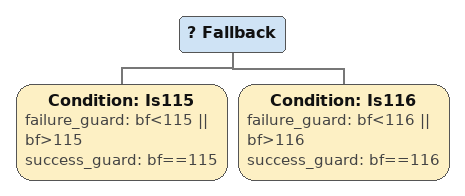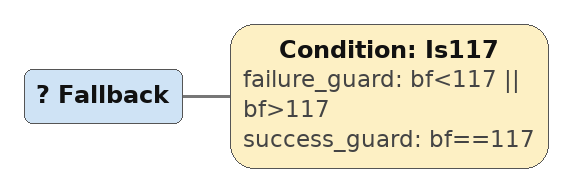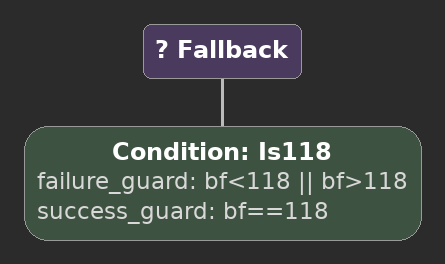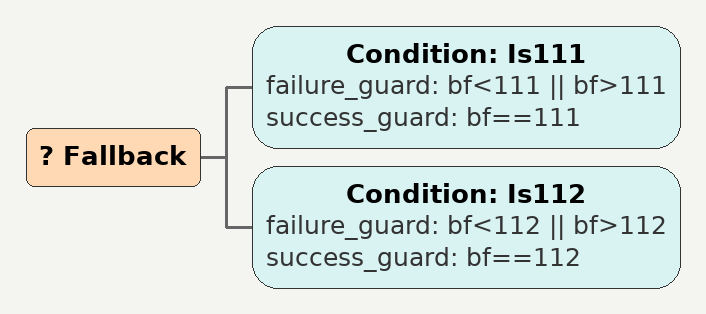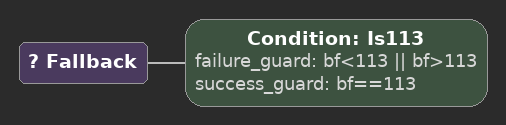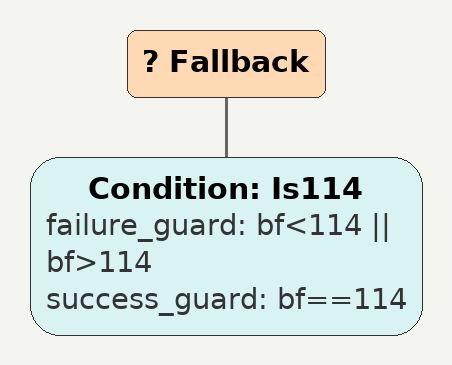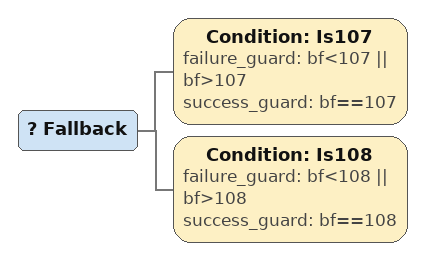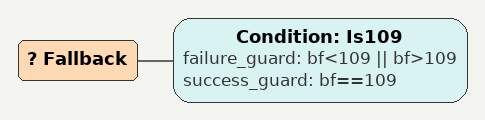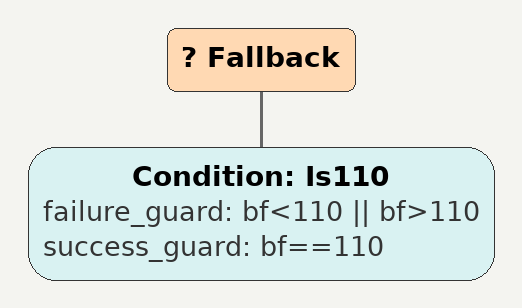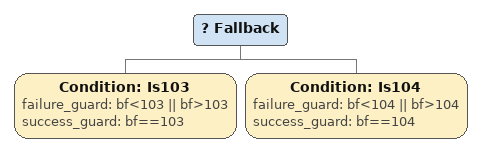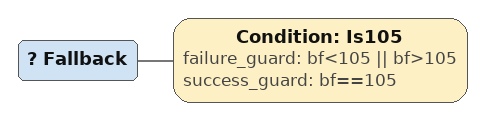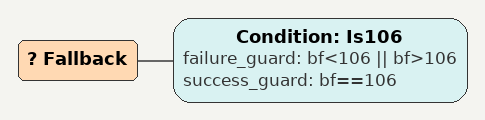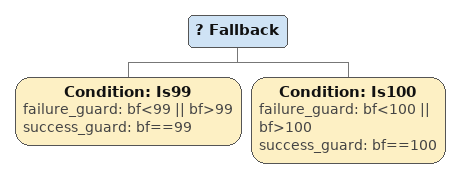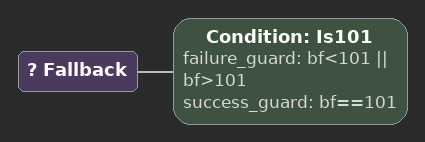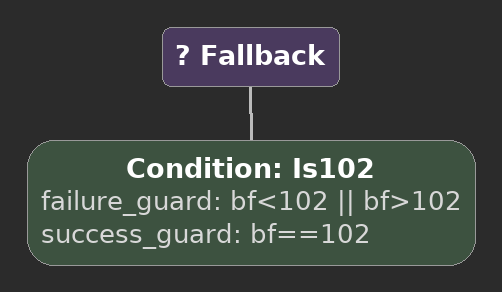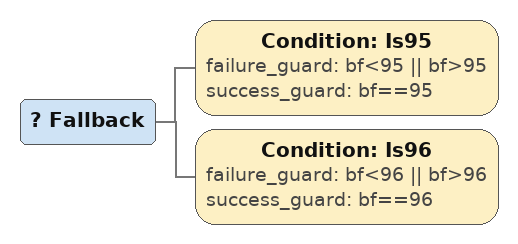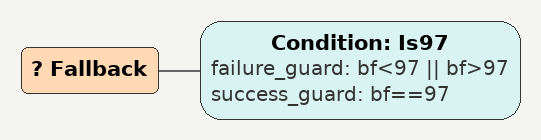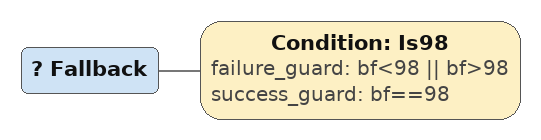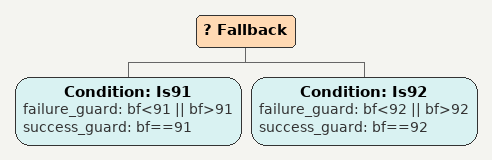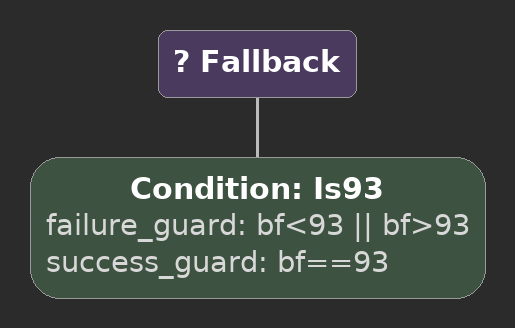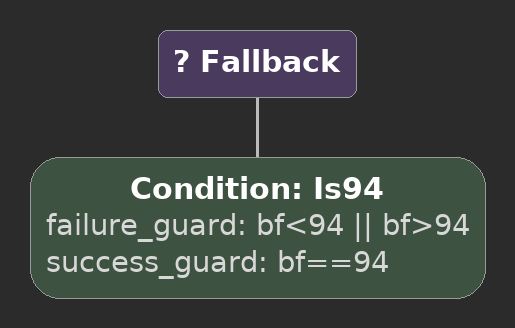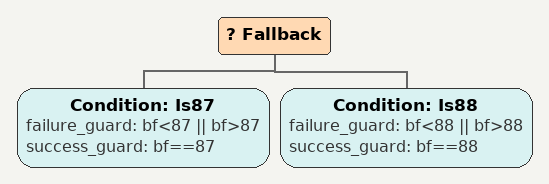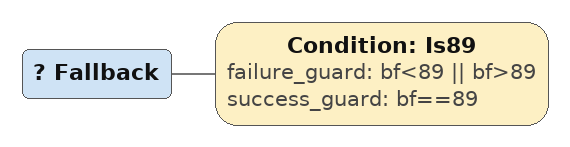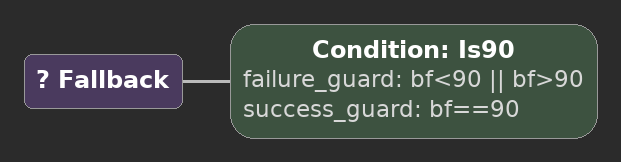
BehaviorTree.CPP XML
<Fallback>
    <Condition ID="Is115" failure_guard="bf&lt;115 || bf>115" success_guard="bf==115"/>
    <Condition ID="Is116" failure_guard="bf&lt;116 || bf>116" success_guard="bf==116"/>
        sequence114
        sequence
        children {
        } end_children
    } end_composite
</Fallback>

<Fallback>
    <Condition ID="Is117" failure_guard="bf&lt;117 || bf>117" success_guard="bf==117"/>
        sequence114
        sequence
        children {
        } end_children
    } end_composite
</Fallback>

<Fallback>
    <Condition ID="Is118" failure_guard="bf&lt;118 || bf>118" success_guard="bf==118"/>
        sequence114
        sequence
        children {
        } end_children
    } end_composite
</Fallback>

<Fallback>
    <Condition ID="Is111" failure_guard="bf&lt;111 || bf>111" success_guard="bf==111"/>
    <Condition ID="Is112" failure_guard="bf&lt;112 || bf>112" success_guard="bf==112"/>
        sequence110
        sequence
        children {
        } end_children
    } end_composite
</Fallback>

<Fallback>
    <Condition ID="Is113" failure_guard="bf&lt;113 || bf>113" success_guard="bf==113"/>
        sequence110
        sequence
        children {
        } end_children
    } end_composite
</Fallback>

<Fallback>
    <Condition ID="Is114" failure_guard="bf&lt;114 || bf>114" success_guard="bf==114"/>
        sequence110
        sequence
        children {
        } end_children
    } end_composite
</Fallback>

<Fallback>
    <Condition ID="Is107" failure_guard="bf&lt;107 || bf>107" success_guard="bf==107"/>
    <Condition ID="Is108" failure_guard="bf&lt;108 || bf>108" success_guard="bf==108"/>
        sequence106
        sequence
        children {
        } end_children
    } end_composite
</Fallback>

<Fallback>
    <Condition ID="Is109" failure_guard="bf&lt;109 || bf>109" success_guard="bf==109"/>
        sequence106
        sequence
        children {
        } end_children
    } end_composite
</Fallback>

<Fallback>
    <Condition ID="Is110" failure_guard="bf&lt;110 || bf>110" success_guard="bf==110"/>
        sequence106
        sequence
        children {
        } end_children
    } end_composite
</Fallback>

<Fallback>
    <Condition ID="Is103" failure_guard="bf&lt;103 || bf>103" success_guard="bf==103"/>
    <Condition ID="Is104" failure_guard="bf&lt;104 || bf>104" success_guard="bf==104"/>
        sequence102
        sequence
        children {
        } end_children
    } end_composite
</Fallback>

<Fallback>
    <Condition ID="Is105" failure_guard="bf&lt;105 || bf>105" success_guard="bf==105"/>
        sequence102
        sequence
        children {
        } end_children
    } end_composite
</Fallback>

<Fallback>
    <Condition ID="Is106" failure_guard="bf&lt;106 || bf>106" success_guard="bf==106"/>
        sequence102
        sequence
        children {
        } end_children
    } end_composite
</Fallback>

<Fallback>
    <Condition ID="Is99" failure_guard="bf&lt;99 || bf>99" success_guard="bf==99"/>
    <Condition ID="Is100" failure_guard="bf&lt;100 || bf>100" success_guard="bf==100"/>
        sequence98
        sequence
        children {
        } end_children
    } end_composite
</Fallback>

<Fallback>
    <Condition ID="Is101" failure_guard="bf&lt;101 || bf>101" success_guard="bf==101"/>
        sequence98
        sequence
        children {
        } end_children
    } end_composite
</Fallback>

<Fallback>
    <Condition ID="Is102" failure_guard="bf&lt;102 || bf>102" success_guard="bf==102"/>
        sequence98
        sequence
        children {
        } end_children
    } end_composite
</Fallback>

<Fallback>
    <Condition ID="Is95" failure_guard="bf&lt;95 || bf>95" success_guard="bf==95"/>
    <Condition ID="Is96" failure_guard="bf&lt;96 || bf>96" success_guard="bf==96"/>
        sequence94
        sequence
        children {
        } end_children
    } end_composite
</Fallback>

<Fallback>
    <Condition ID="Is97" failure_guard="bf&lt;97 || bf>97" success_guard="bf==97"/>
        sequence94
        sequence
        children {
        } end_children
    } end_composite
</Fallback>

<Fallback>
    <Condition ID="Is98" failure_guard="bf&lt;98 || bf>98" success_guard="bf==98"/>
        sequence94
        sequence
        children {
        } end_children
    } end_composite
</Fallback>

<Fallback>
    <Condition ID="Is91" failure_guard="bf&lt;91 || bf>91" success_guard="bf==91"/>
    <Condition ID="Is92" failure_guard="bf&lt;92 || bf>92" success_guard="bf==92"/>
        sequence90
        sequence
        children {
        } end_children
    } end_composite
</Fallback>

<Fallback>
    <Condition ID="Is93" failure_guard="bf&lt;93 || bf>93" success_guard="bf==93"/>
        sequence90
        sequence
        children {
        } end_children
    } end_composite
</Fallback>

<Fallback>
    <Condition ID="Is94" failure_guard="bf&lt;94 || bf>94" success_guard="bf==94"/>
        sequence90
        sequence
        children {
        } end_children
    } end_composite
</Fallback>

<Fallback>
    <Condition ID="Is87" failure_guard="bf&lt;87 || bf>87" success_guard="bf==87"/>
    <Condition ID="Is88" failure_guard="bf&lt;88 || bf>88" success_guard="bf==88"/>
        sequence86
        sequence
        children {
        } end_children
    } end_composite
</Fallback>

<Fallback>
    <Condition ID="Is89" failure_guard="bf&lt;89 || bf>89" success_guard="bf==89"/>
        sequence86
        sequence
        children {
        } end_children
    } end_composite
</Fallback>

<Fallback>
    <Condition ID="Is90" failure_guard="bf&lt;90 || bf>90" success_guard="bf==90"/>
        sequence86
        sequence
        children {
        } end_children
    } end_composite
</Fallback>
